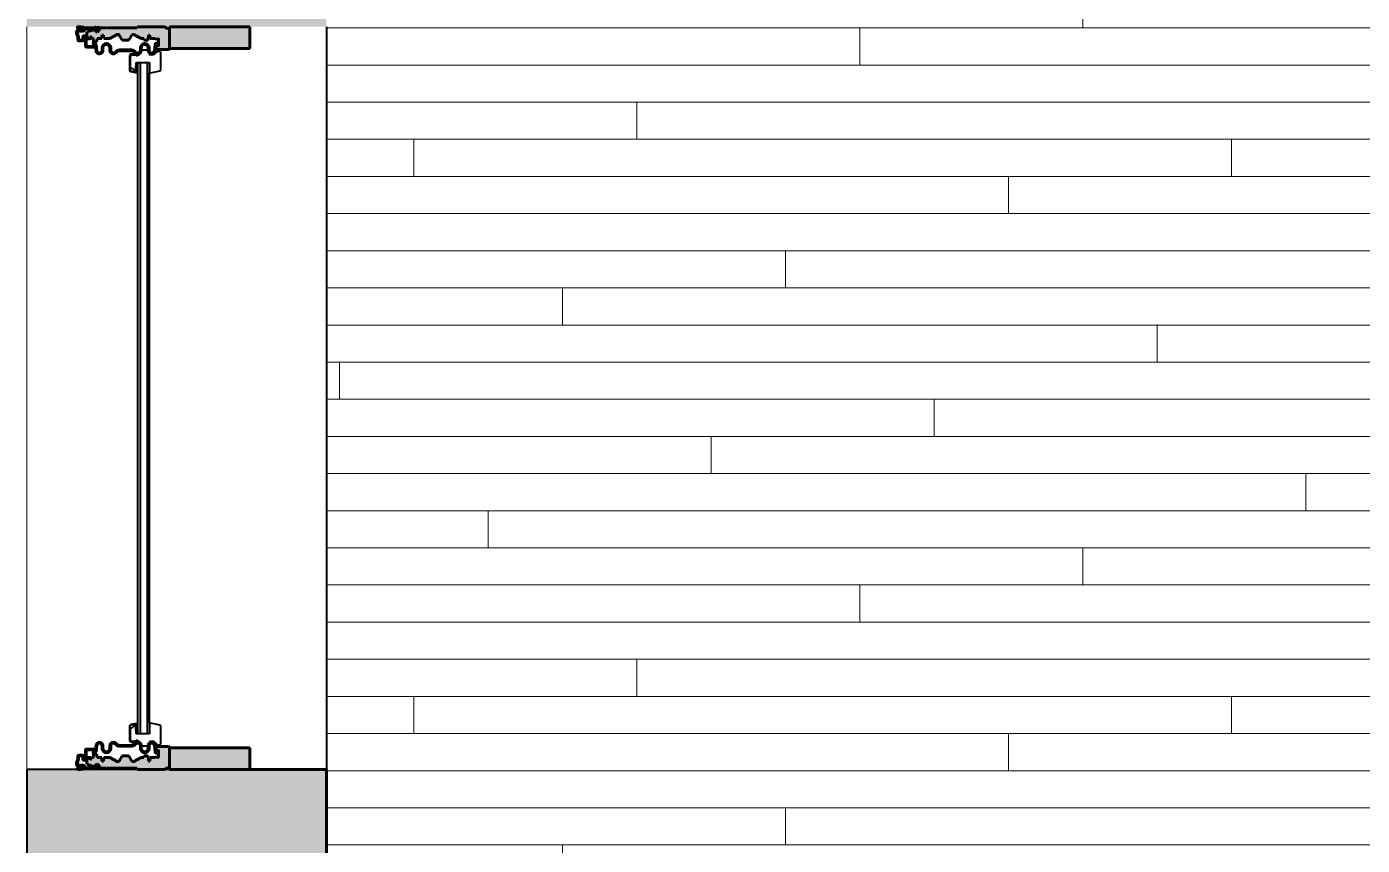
# Model space of a CAD drawing. Header units: inches. Extents: x 247 to 1312, y -3936 to 1080.
# Drawn here: x 247.2 to 319, y -3527.2 to -3483.1 of the extents above; entities that cross this region are included whole.
import ezdxf

# ---------------------------------------------------------------- set-up
doc = ezdxf.new("R2010")
doc.units = ezdxf.units.IN
doc.header["$MEASUREMENT"] = 0
for name, color, linetype, lineweight in [('A-FLOR-PATT', 8, 'Continuous', 40), ('A-GLAZ', 151, 'Continuous', 40), ('A-WALL', 113, 'Continuous', 18), ('A-WALL-PATT', 111, 'Continuous', 18), ('I-WALL', 2, 'Continuous', 40)]:
    doc.layers.add(name, color=color, linetype=linetype, lineweight=lineweight)

# ---------------------------------------------------------------- blocks, each defined once
blk = doc.blocks.new('Proline_Clad_Wood-Double-Hung_Vent_Unit - 40_ x 72-675762-UNIT 8')
at = {"layer": 'A-GLAZ'}
h = blk.add_hatch(color=135, dxfattribs=at)
h.paths.add_polyline_path([(-20, 3.095), (-19.931, 3.11), (-19.95, 3.273), (-20, 3.223)], flags=0)
h.paths.add_polyline_path([(-19.975, 3.064), (-19.975, 2.944), (-19.91, 2.96), (-19.91, 3.08)], flags=0)
h.paths.add_polyline_path([(-19.959, 2.121), (-19.85, 2.121), (-19.919, 2.16)], flags=0)
h.paths.add_polyline_path([(-19.944, 2.899), (-19.944, 2.351), (-19.904, 2.396), (-19.904, 2.858)], flags=0)
h.paths.add_polyline_path([(-19.803, 2.96), (-19.763, 2.96), (-19.763, 3.246), (-19.803, 3.252)], flags=0)
h.paths.add_polyline_path([(-19.742, 3.313), (-19.737, 3.273), (-19.644, 3.273), (-19.433, 3.211), (-19.299, 3.211), (-19.295, 3.251), (-19.428, 3.251), (-19.636, 3.313)], flags=0)
h.paths.add_polyline_path([(-19.517, 2.888), (-19.422, 2.942), (-19.29, 2.942), (-19.304, 2.982), (-19.422, 2.982)], flags=0)
h.paths.add_polyline_path([(-19.422, 2.833), (-19.323, 2.793), (-18.966, 2.793), (-18.955, 2.833)], flags=0)
h.paths.add_polyline_path([(-19.389, 2.576), (-19.349, 2.588), (-19.345, 2.775), (-19.385, 2.761)], flags=0)
h.paths.add_polyline_path([(-19.274, 3.012), (-19.234, 2.998), (-19.234, 3.19), (-19.274, 3.186)], flags=0)
h.paths.add_polyline_path([(-18.939, 2.766), (-18.939, 2.323), (-18.899, 2.323), (-18.899, 2.777)], flags=0)
h = blk.add_hatch(color=135, dxfattribs=at)
h.paths.add_polyline_path([(18.899, 2.777), (18.899, 2.323), (18.939, 2.323), (18.939, 2.766)], flags=0)
h.paths.add_polyline_path([(19.516, 2.888), (19.422, 2.982), (19.304, 2.982), (19.29, 2.942), (19.422, 2.942), (19.508, 2.893)], flags=0)
h.paths.add_polyline_path([(19.422, 2.833), (19.422, 2.793), (19.508, 2.883)], flags=0)
h.paths.add_polyline_path([(18.955, 2.833), (18.966, 2.793), (19.323, 2.793), (19.422, 2.833)], flags=0)
h.paths.add_polyline_path([(19.234, 2.998), (19.274, 3.012), (19.274, 3.186), (19.234, 3.19)], flags=0)
h.paths.add_polyline_path([(19.295, 3.251), (19.299, 3.211), (19.508, 3.232), (19.742, 3.313), (19.636, 3.313), (19.428, 3.251)], flags=0)
h.paths.add_polyline_path([(19.345, 2.775), (19.349, 2.588), (19.389, 2.576), (19.385, 2.761)], flags=0)
h.paths.add_polyline_path([(19.763, 3.246), (19.763, 2.96), (19.803, 2.96), (19.803, 3.252)], flags=0)
h.paths.add_polyline_path([(19.85, 2.121), (19.959, 2.121), (19.919, 2.16)], flags=0)
h.paths.add_polyline_path([(19.904, 2.858), (19.904, 2.396), (19.944, 2.351), (19.944, 2.899)], flags=0)
h.paths.add_polyline_path([(19.91, 3.08), (19.91, 2.96), (19.975, 2.944), (19.975, 3.064)], flags=0)
h.paths.add_polyline_path([(19.931, 3.11), (20, 3.095), (20, 3.223), (19.95, 3.273), (19.931, 3.197)], flags=0)
h = blk.add_hatch(color=135, dxfattribs=at)
h.paths.add_polyline_path([(-18.766, -0.984), (-18.791, -0.954), (-18.946, -0.954), (-18.966, -1.065)], flags=0)
h.paths.add_polyline_path([(-20, 0.033), (-20, -1.443), (-19.907, -1.536), (-19.884, -1.686), (-18.828, -1.686), (-18.766, -1.624), (-18.766, -0.984), (-18.996, -1.091), (-19.346, -1.08), (-19.353, -1.055), (-19.328, -0.921), (-19.359, -0.92), (-19.359, -0.64), (-19.547, -0.633), (-19.547, -0.545), (-19.266, -0.536), (-19.266, -0.309), (-19.359, -0.306), (-19.359, -0.153), (-19.587, 0.288), (-19.55, 0.335), (-19.266, 0.499), (-19.266, 0.867), (-19.587, 1.079), (-19.579, 1.138), (-19.359, 1.519), (-19.359, 1.856), (-19.547, 1.863), (-19.547, 1.951), (-19.359, 1.957), (-19.359, 2.215), (-19.182, 2.222), (-19.182, 2.401), (-19.342, 2.407), (-19.407, 2.524), (-19.448, 2.526), (-19.477, 2.58), (-19.391, 2.583), (-19.391, 2.767), (-19.714, 2.767), (-19.838, 2.383), (-19.711, 2.192), (-19.772, 2.108), (-19.895, 2.103), (-19.938, 2.027), (-19.938, 1.717), (-19.907, 1.686), (-19.938, 1.655), (-19.938, 0.069)], flags=0)
h = blk.add_hatch(color=135, dxfattribs=at)
h.paths.add_polyline_path([(-19.116, 2.409), (-19.076, 2.342), (-19.076, 2.478)], flags=0)
h.paths.add_polyline_path([(-19.116, -1.051), (-19.076, -1.071), (-19.076, -0.984)], flags=0)
h.paths.add_polyline_path([(-19.067, -0.236), (-19.067, -0.468), (-18.865, -0.584), (-18.719, -0.584), (-18.576, -0.719), (-18.703, -0.868), (-19.047, -0.907), (-19.048, -0.953), (-18.697, -0.913), (-18.531, -0.716), (-18.719, -0.539), (-18.861, -0.539), (-19.048, -0.352), (-18.861, -0.164), (-18.719, -0.164), (-18.54, -0.034), (-18.61, 0.176), (-18.677, 0.253), (-18.701, 0.353), (-18.677, 1.105), (-18.61, 1.183), (-18.54, 1.392), (-18.719, 1.523), (-18.861, 1.523), (-19.048, 1.71), (-18.861, 1.898), (-18.719, 1.898), (-18.531, 2.075), (-18.697, 2.271), (-19.048, 2.311), (-19.047, 2.266), (-18.703, 2.227), (-18.576, 2.077), (-18.719, 1.943), (-18.865, 1.943), (-19.067, 1.826), (-19.067, 1.594), (-18.865, 1.478), (-18.719, 1.478), (-18.583, 1.379), (-18.636, 1.219), (-18.717, 1.125), (-18.746, 1.005), (-18.717, 0.233), (-18.636, 0.139), (-18.583, -0.02), (-18.719, -0.119), (-18.865, -0.119)], flags=0)
h = blk.add_hatch(color=135, dxfattribs=at)
h.paths.add_polyline_path([(18.531, 2.075), (18.718, 1.898), (18.86, 1.898), (19.048, 1.71), (18.86, 1.523), (18.718, 1.523), (18.54, 1.392), (18.61, 1.183), (18.677, 1.105), (18.701, 1.005), (18.677, 0.253), (18.61, 0.176), (18.54, -0.034), (18.718, -0.164), (18.86, -0.164), (19.048, -0.352), (18.86, -0.539), (18.718, -0.539), (18.531, -0.716), (18.697, -0.913), (19.048, -0.953), (19.047, -0.907), (18.703, -0.868), (18.576, -0.719), (18.718, -0.584), (18.865, -0.584), (19.067, -0.468), (19.067, -0.236), (18.865, -0.119), (18.718, -0.119), (18.583, -0.02), (18.636, 0.139), (18.717, 0.233), (18.746, 0.353), (18.717, 1.125), (18.636, 1.219), (18.583, 1.379), (18.718, 1.478), (18.865, 1.478), (19.067, 1.594), (19.067, 1.826), (18.865, 1.943), (18.718, 1.943), (18.576, 2.077), (18.703, 2.227), (19.047, 2.266), (19.048, 2.311), (18.697, 2.271)], flags=0)
h.paths.add_polyline_path([(19.076, -0.984), (19.076, -1.071), (19.116, -1.051)], flags=0)
h.paths.add_polyline_path([(19.076, 2.478), (19.076, 2.342), (19.116, 2.409)], flags=0)
h = blk.add_hatch(color=135, dxfattribs=at)
h.paths.add_polyline_path([(18.766, -0.984), (18.966, -1.065), (18.946, -0.954), (18.791, -0.954)], flags=0)
h.paths.add_polyline_path([(18.766, -1.391), (18.766, -1.624), (18.828, -1.686), (19.884, -1.686), (19.907, -1.536), (20, -1.443), (20, 0.033), (19.938, 0.069), (19.938, 1.655), (19.907, 1.686), (19.938, 1.717), (19.938, 2.061), (19.895, 2.103), (19.772, 2.108), (19.711, 2.192), (19.773, 2.304), (19.838, 2.383), (19.714, 2.767), (19.391, 2.767), (19.391, 2.583), (19.477, 2.58), (19.448, 2.526), (19.407, 2.524), (19.342, 2.407), (19.182, 2.401), (19.182, 2.222), (19.359, 2.215), (19.359, 1.957), (19.546, 1.951), (19.546, 1.863), (19.359, 1.856), (19.359, 1.519), (19.587, 1.079), (19.508, 1.007), (19.266, 0.867), (19.266, 0.499), (19.587, 0.288), (19.579, 0.229), (19.359, -0.153), (19.359, -0.306), (19.266, -0.309), (19.266, -0.536), (19.546, -0.545), (19.546, -0.633), (19.359, -0.64), (19.359, -0.92), (19.328, -0.921), (19.346, -1.08), (19.322, -1.091), (18.976, -1.084), (18.766, -0.984)], flags=0)
for points in [[(-20, -6), (-18.828, -6), (-18.828, -1.686), (-20, -1.686)], [(18.828, -6), (20, -6), (20, -1.686), (18.828, -1.686)]]:
    blk.add_hatch(color=135, dxfattribs=at).paths.add_polyline_path(points, flags=0)
at = {"layer": 'A-GLAZ', "color": 10, "lineweight": 60}
for p, q in [((-20, 3.223), (-20, 3.095)), ((-20, 3.095), (-19.975, 3.064)), ((-19.975, 3.064), (-19.975, 2.944)), ((-19.944, 2.899), (-19.944, 2.351)), ((-19.9, 3.105), (-19.931, 3.197)), ((-19.931, 3.197), (-19.9, 3.192)), ((-19.91, 3.08), (-19.931, 3.11)), ((-19.931, 3.11), (-19.9, 3.105)), ((-19.91, 2.96), (-19.91, 3.08)), ((-19.9, 3.192), (-19.9, 3.223)), ((-19.834, 2.929), (-19.879, 2.929)), ((-19.873, 2.889), (-19.834, 2.889)), ((-19.803, 3.252), (-19.803, 2.96)), ((-19.763, 2.96), (-19.763, 3.246)), ((-19.636, 3.313), (-19.742, 3.313)), ((-19.737, 3.273), (-19.644, 3.273)), ((-19.644, 3.273), (-19.433, 3.211)), ((-19.428, 3.251), (-19.636, 3.313)), ((-19.433, 3.211), (-19.299, 3.211)), ((-19.295, 3.251), (-19.428, 3.251)), ((-19.304, 2.982), (-19.422, 2.982)), ((-19.422, 2.942), (-19.29, 2.942)), ((-19.274, 3.186), (-19.274, 3.012)), ((-19.234, 2.998), (-19.234, 3.19)), ((19.234, 3.19), (19.234, 2.998)), ((19.274, 3.012), (19.274, 3.186)), ((19.29, 2.942), (19.422, 2.942)), ((19.428, 3.251), (19.295, 3.251)), ((19.299, 3.211), (19.433, 3.211)), ((19.422, 2.982), (19.304, 2.982)), ((19.636, 3.313), (19.428, 3.251)), ((19.433, 3.211), (19.644, 3.273)), ((19.742, 3.313), (19.636, 3.313)), ((19.644, 3.273), (19.737, 3.273)), ((19.763, 3.246), (19.763, 2.96)), ((19.803, 2.96), (19.803, 3.252)), ((19.879, 2.929), (19.834, 2.929)), ((19.834, 2.889), (19.873, 2.889)), ((19.9, 3.223), (19.9, 3.192)), ((19.9, 3.192), (19.931, 3.197)), ((19.931, 3.197), (19.9, 3.105)), ((19.9, 3.105), (19.931, 3.11)), ((19.931, 3.11), (19.91, 3.08)), ((19.91, 3.08), (19.91, 2.96)), ((19.944, 2.351), (19.944, 2.899)), ((19.975, 3.064), (20, 3.095)), ((19.975, 2.944), (19.975, 3.064)), ((20, 3.095), (20, 3.223)), ((-19.843, 2.16), (-19.919, 2.16)), ((-19.904, 2.396), (-19.904, 2.858)), ((-19.872, 2.309), (-19.857, 2.282)), ((-19.831, 2.318), (-19.853, 2.357)), ((-19.801, 2.182), (-19.843, 2.16)), ((-19.714, 2.767), (-19.838, 2.383)), ((-19.838, 2.383), (-19.83, 2.322)), ((-19.781, 2.239), (-19.781, 2.208)), ((-19.711, 2.192), (-19.772, 2.108)), ((-19.741, 2.211), (-19.741, 2.242)), ((-19.74, 2.256), (-19.711, 2.192)), ((-19.391, 2.767), (-19.714, 2.767)), ((-19.477, 2.58), (-19.391, 2.583)), ((-19.448, 2.526), (-19.477, 2.58)), ((-19.389, 2.576), (-19.453, 2.576)), ((-19.453, 2.576), (-19.423, 2.536)), ((-19.407, 2.524), (-19.448, 2.526)), ((-18.955, 2.833), (-19.422, 2.833)), ((-19.342, 2.407), (-19.407, 2.524)), ((-19.391, 2.583), (-19.391, 2.767)), ((-19.385, 2.761), (-19.389, 2.576)), ((-19.359, 2.215), (-19.182, 2.222)), ((-19.359, 1.957), (-19.359, 2.215)), ((-19.349, 2.588), (-19.345, 2.775)), ((-19.182, 2.401), (-19.342, 2.407)), ((-19.323, 2.793), (-18.966, 2.793)), ((-19.182, 2.222), (-19.182, 2.401)), ((-19.076, 2.478), (-19.116, 2.409)), ((-19.116, 2.409), (-19.116, 2.343)), ((-19.076, 2.342), (-19.076, 2.478)), ((-18.697, 2.271), (-19.048, 2.311)), ((-19.047, 2.266), (-18.703, 2.227)), ((-18.939, 2.766), (-18.939, 2.323)), ((-18.899, 2.323), (-18.899, 2.777)), ((19.048, 2.311), (18.697, 2.271)), ((18.703, 2.227), (19.047, 2.266)), ((18.899, 2.777), (18.899, 2.323)), ((18.939, 2.323), (18.939, 2.766)), ((19.422, 2.833), (18.955, 2.833)), ((18.966, 2.793), (19.323, 2.793)), ((19.116, 2.409), (19.076, 2.478)), ((19.076, 2.478), (19.076, 2.342)), ((19.116, 2.343), (19.116, 2.409)), ((19.342, 2.407), (19.182, 2.401)), ((19.182, 2.401), (19.182, 2.222)), ((19.182, 2.222), (19.359, 2.215)), ((19.407, 2.524), (19.342, 2.407)), ((19.345, 2.775), (19.349, 2.588)), ((19.359, 2.215), (19.359, 1.957)), ((19.389, 2.576), (19.385, 2.761)), ((19.453, 2.576), (19.389, 2.576)), ((19.714, 2.767), (19.391, 2.767)), ((19.391, 2.767), (19.391, 2.583)), ((19.391, 2.583), (19.477, 2.58)), ((19.448, 2.526), (19.407, 2.524)), ((19.423, 2.536), (19.453, 2.576)), ((19.477, 2.58), (19.448, 2.526)), ((19.711, 2.192), (19.74, 2.256)), ((19.772, 2.108), (19.711, 2.192)), ((19.838, 2.383), (19.714, 2.767)), ((19.741, 2.242), (19.741, 2.211)), ((19.781, 2.208), (19.781, 2.239)), ((19.843, 2.16), (19.801, 2.182)), ((19.83, 2.322), (19.838, 2.383)), ((19.853, 2.357), (19.831, 2.318)), ((19.919, 2.16), (19.843, 2.16)), ((19.857, 2.282), (19.872, 2.309)), ((19.904, 2.858), (19.904, 2.396)), ((-19.959, 2.121), (-19.85, 2.121)), ((-19.895, 2.103), (-19.938, 2.061)), ((-19.938, 2.061), (-19.938, 1.717)), ((-19.938, 1.717), (-19.907, 1.686)), ((-19.907, 1.686), (-19.938, 1.655)), ((-19.938, 1.655), (-19.938, 0.069)), ((-19.772, 2.108), (-19.895, 2.103)), ((-19.819, 2.128), (-19.778, 2.148)), ((-19.579, 1.138), (-19.359, 1.519)), ((-19.547, 1.951), (-19.359, 1.957)), ((-19.547, 1.863), (-19.547, 1.951)), ((-19.359, 1.856), (-19.547, 1.863)), ((-19.359, 1.519), (-19.359, 1.856)), ((-18.719, 1.943), (-18.865, 1.943)), ((-18.865, 1.478), (-18.719, 1.478)), ((-18.861, 1.898), (-18.719, 1.898)), ((-18.719, 1.523), (-18.861, 1.523)), ((18.865, 1.943), (18.718, 1.943)), ((18.718, 1.898), (18.86, 1.898)), ((18.86, 1.523), (18.718, 1.523)), ((18.718, 1.478), (18.865, 1.478)), ((19.359, 1.957), (19.546, 1.951)), ((19.546, 1.863), (19.359, 1.856)), ((19.359, 1.856), (19.359, 1.519)), ((19.359, 1.519), (19.579, 1.138)), ((19.546, 1.951), (19.546, 1.863)), ((19.895, 2.103), (19.772, 2.108)), ((19.778, 2.148), (19.819, 2.128)), ((19.85, 2.121), (19.959, 2.121)), ((19.938, 2.061), (19.895, 2.103)), ((19.907, 1.686), (19.938, 1.717)), ((19.938, 1.655), (19.907, 1.686)), ((19.938, 1.717), (19.938, 2.061)), ((19.938, 0.069), (19.938, 1.655)), ((-19.266, 0.867), (-19.55, 1.032)), ((-19.266, 0.499), (-19.266, 0.867)), ((-18.746, 1.005), (-18.746, 0.353)), ((-18.701, 0.353), (-18.701, 1.005)), ((18.701, 1.005), (18.701, 0.353)), ((18.746, 0.353), (18.746, 1.005)), ((19.55, 1.032), (19.266, 0.867)), ((19.266, 0.867), (19.266, 0.499)), ((-19.938, 0.069), (-20, 0.033)), ((-20, 0.033), (-20, -1.443)), ((-19.359, -0.153), (-19.579, 0.229)), ((-19.55, 0.335), (-19.266, 0.499)), ((19.266, 0.499), (19.55, 0.335)), ((19.579, 0.229), (19.359, -0.153)), ((20, 0.033), (19.938, 0.069)), ((20, -1.443), (20, 0.033)), ((-19.547, -0.545), (-19.266, -0.536)), ((-19.547, -0.633), (-19.547, -0.545)), ((-19.359, -0.64), (-19.547, -0.633)), ((-19.359, -0.306), (-19.359, -0.153)), ((-19.266, -0.309), (-19.359, -0.306)), ((-19.359, -0.92), (-19.359, -0.64)), ((-19.266, -0.536), (-19.266, -0.309)), ((-18.719, -0.119), (-18.865, -0.119)), ((-18.865, -0.584), (-18.719, -0.584)), ((-18.861, -0.164), (-18.719, -0.164)), ((-18.719, -0.539), (-18.861, -0.539)), ((18.865, -0.119), (18.718, -0.119)), ((18.718, -0.164), (18.86, -0.164)), ((18.86, -0.539), (18.718, -0.539)), ((18.718, -0.584), (18.865, -0.584)), ((19.359, -0.306), (19.266, -0.309)), ((19.266, -0.309), (19.266, -0.536)), ((19.266, -0.536), (19.546, -0.545)), ((19.359, -0.153), (19.359, -0.306)), ((19.546, -0.633), (19.359, -0.64)), ((19.359, -0.64), (19.359, -0.92)), ((19.546, -0.545), (19.546, -0.633)), ((-19.328, -0.921), (-19.359, -0.92)), ((-19.353, -1.055), (-19.328, -0.921)), ((-18.996, -1.091), (-19.322, -1.091)), ((-19.116, -0.985), (-19.116, -1.051)), ((-19.116, -1.051), (-19.076, -1.071)), ((-19.076, -1.071), (-19.076, -0.984)), ((-19.048, -0.953), (-18.697, -0.913)), ((-18.703, -0.868), (-19.047, -0.907)), ((-18.946, -0.954), (-18.966, -1.065)), ((-18.791, -0.954), (-18.946, -0.954)), ((-18.766, -1.624), (-18.766, -0.984)), ((18.697, -0.913), (19.048, -0.953)), ((19.047, -0.907), (18.703, -0.868)), ((18.766, -0.984), (18.766, -1.624)), ((18.946, -0.954), (18.791, -0.954)), ((18.966, -1.065), (18.946, -0.954)), ((19.322, -1.091), (18.996, -1.091)), ((19.076, -0.984), (19.076, -1.071)), ((19.076, -1.071), (19.116, -1.051)), ((19.116, -1.051), (19.116, -0.985)), ((19.359, -0.92), (19.328, -0.921)), ((19.328, -0.921), (19.353, -1.055)), ((-20, -1.443), (-19.907, -1.536)), ((-20, -1.686), (-20, -6)), ((-18.828, -1.686), (-20, -1.686)), ((-19.907, -1.536), (-19.907, -1.663)), ((-19.907, -1.663), (-19.884, -1.686)), ((-19.884, -1.686), (-18.828, -1.686)), ((-18.828, -6), (-18.828, -1.686)), ((18.828, -1.686), (18.828, -6)), ((20, -1.686), (18.828, -1.686)), ((18.828, -1.686), (19.884, -1.686)), ((19.884, -1.686), (19.907, -1.663)), ((19.907, -1.536), (20, -1.443)), ((19.907, -1.663), (19.907, -1.536)), ((20, -6), (20, -1.686)), ((-20, -6), (-18.828, -6)), ((18.828, -6), (20, -6))]:
    blk.add_line(p, q, dxfattribs=at)
at = {"layer": 'A-GLAZ', "color": 250}
for p, q in [((-18.524, 0.372), (-18.537, 0.086)), ((-18.513, 0.085), (-18.501, 0.37)), ((-18.485, 0.115), (-18.487, 0.084)), ((-18.454, 0.11), (-18.485, 0.115)), ((-18.415, 0.428), (-18.468, 0.346)), ((-18.468, 0.346), (-18.468, 0.116)), ((-18.468, 0.116), (-18.422, 0.109)), ((-18.422, 0.04), (-18.468, 0.034)), ((-18.468, 0.034), (-18.468, -0.037)), ((-18.456, 0.079), (-18.454, 0.11)), ((-17.666, 0.46), (-18.436, 0.46)), ((-18.436, 0.437), (-17.666, 0.437)), ((-18.422, 0.109), (-18.422, 0.04)), ((-17.769, 0.428), (-18.415, 0.428)), ((-18.075, 0.113), (-17.699, 0.128)), ((-18.075, -0.611), (-18.075, 0.113)), ((-18.075, 0.024), (18.075, 0.024)), ((-17.769, 0.336), (-17.769, 0.428)), ((-17.691, 0.256), (-17.769, 0.336)), ((-17.655, 0.193), (-17.673, 0.229)), ((-17.581, 0.178), (-17.661, 0.113)), ((-17.641, 0.09), (-17.561, 0.153)), ((-17.607, 0.389), (-17.541, 0.077)), ((-17.518, 0.082), (-17.584, 0.394)), ((-17.561, 0.153), (-17.581, 0.178)), ((17.584, 0.394), (17.518, 0.082)), ((17.541, 0.077), (17.607, 0.389)), ((17.581, 0.178), (17.561, 0.153)), ((17.561, 0.153), (17.641, 0.09)), ((17.661, 0.113), (17.581, 0.178)), ((17.673, 0.229), (17.655, 0.193)), ((18.436, 0.46), (17.666, 0.46)), ((17.666, 0.437), (18.436, 0.437)), ((17.769, 0.336), (17.691, 0.256)), ((17.699, 0.128), (18.075, 0.113)), ((18.415, 0.428), (17.769, 0.428)), ((17.769, 0.428), (17.769, 0.336)), ((18.075, 0.113), (18.075, -0.611)), ((18.468, 0.346), (18.415, 0.428)), ((18.422, 0.109), (18.468, 0.116)), ((18.422, 0.04), (18.422, 0.109)), ((18.468, 0.034), (18.422, 0.04)), ((18.485, 0.115), (18.454, 0.11)), ((18.454, 0.11), (18.456, 0.079)), ((18.468, 0.116), (18.468, 0.346)), ((18.468, -0.037), (18.468, 0.034)), ((18.487, 0.084), (18.485, 0.115)), ((18.501, 0.37), (18.513, 0.085)), ((18.537, 0.086), (18.524, 0.372)), ((-18.728, -0.212), (-18.728, -0.491)), ((-18.544, -0.611), (-18.513, -0.611)), ((-18.482, -0.642), (-18.482, -0.837)), ((18.075, -0.101), (-18.075, -0.101)), ((18.075, -0.486), (-18.075, -0.486)), ((-17.513, -0.611), (-18.075, -0.611)), ((-17.622, -1.178), (-17.513, -0.666)), ((-17.513, -0.611), (17.513, -0.611)), ((-17.513, -0.666), (-17.513, -0.611)), ((18.075, -0.611), (17.513, -0.611)), ((17.513, -0.611), (17.513, -0.666)), ((17.513, -0.666), (17.622, -1.178)), ((18.482, -0.837), (18.482, -0.642)), ((18.513, -0.611), (18.544, -0.611)), ((18.728, -0.491), (18.728, -0.212)), ((-18.482, -0.837), (-18.672, -1.03)), ((-18.672, -1.03), (-18.672, -1.168)), ((-18.672, -1.168), (-18.625, -1.215)), ((-18.625, -1.215), (-17.668, -1.215)), ((17.668, -1.215), (18.625, -1.215)), ((18.672, -1.03), (18.482, -0.837)), ((18.625, -1.215), (18.672, -1.168)), ((18.672, -1.168), (18.672, -1.03))]:
    blk.add_line(p, q, dxfattribs=at)
at = {"layer": 'A-GLAZ', "color": 10, "lineweight": 60}
for centre, radius, start, end in [((-19.95, 3.223), 0.05, 360, 180), ((-19.928, 2.944), 0.0471, 180, 250), ((-19.879, 2.96), 0.031, 180, 270), ((-19.873, 2.858), 0.031, 90, 180), ((-19.834, 2.96), 0.031, 270, 360), ((-19.834, 2.96), 0.071, 270, 0), ((-19.742, 3.252), 0.061, 90, 180), ((-19.737, 3.246), 0.0265, 90, 180), ((-19.422, 2.888), 0.0945, 90, 270), ((-19.422, 2.888), 0.0545, 90, 270), ((-19.304, 3.012), 0.0298, 270, 0), ((-19.299, 3.186), 0.0242, 360, 90), ((-19.295, 3.19), 0.061, 360, 90), ((-19.29, 2.998), 0.056, 270, 0), ((19.295, 3.19), 0.061, 90, 180), ((19.29, 2.998), 0.056, 180, 270), ((19.299, 3.186), 0.0242, 90, 180), ((19.304, 3.012), 0.0298, 180, 270), ((19.422, 2.888), 0.0945, 270, 90), ((19.422, 2.888), 0.0545, 270, 90), ((19.737, 3.246), 0.0265, 360, 90), ((19.742, 3.252), 0.061, 360, 90), ((19.834, 2.96), 0.071, 180, 270), ((19.834, 2.96), 0.031, 180, 270), ((19.873, 2.858), 0.031, 0, 90), ((19.879, 2.96), 0.031, 270, 0), ((19.95, 3.223), 0.05, 0, 180), ((19.928, 2.944), 0.0471, 290, 360), ((-19.92, 2.301), 0.0557, 115.55003, 189.11098), ((-19.953, 2.296), 0.0227, 189.11098, 353.15041), ((-19.943, 2.145), 0.0287, 33.08468, 237.53171), ((-19.899, 2.294), 0.031, 30, 181.13069), ((-19.841, 2.425), 0.0698, 205.14541, 259.63981), ((-19.818, 2.335), 0.0653, 233.41136, 274.99548), ((-19.826, 2.232), 0.0855, 6.67555, 93.30187), ((-19.826, 2.233), 0.0887, 14.78817, 92.48416), ((-19.812, 2.239), 0.031, 0, 90), ((-19.813, 2.211), 0.0319, 292.47859, 353.52141), ((-19.808, 2.208), 0.0673, 296.56505, 1.906), ((-19.408, 2.594), 0.0599, 256.01102, 354.42066), ((-19.417, 2.762), 0.032, 358.9819, 98.16278), ((-19.323, 2.771), 0.0224, 90, 169.03825), ((-19.038, 2.343), 0.078, 180, 263.5665), ((-19.045, 2.342), 0.031, 180, 263.5665), ((-18.966, 2.766), 0.0271, 360, 90), ((-18.955, 2.777), 0.056, 0, 90), ((-18.919, 2.323), 0.0199, 180, 0), ((-18.719, 2.085), 0.188, 270, 83.5665), ((-18.719, 2.085), 0.143, 270, 83.5665), ((18.718, 2.085), 0.188, 96.4335, 270), ((18.718, 2.085), 0.143, 96.4335, 270), ((18.955, 2.777), 0.056, 90, 180), ((18.919, 2.323), 0.0199, 180, 0), ((18.966, 2.766), 0.0271, 90, 180), ((19.038, 2.343), 0.078, 276.4335, 360), ((19.045, 2.342), 0.031, 276.4335, 0), ((19.323, 2.771), 0.0224, 10.96175, 90), ((19.408, 2.594), 0.0599, 185.57934, 283.98898), ((19.417, 2.762), 0.032, 81.83722, 181.0181), ((19.826, 2.233), 0.0887, 87.51584, 165.21183), ((19.826, 2.232), 0.0855, 86.69813, 173.32445), ((19.808, 2.208), 0.0673, 178.094, 243.43495), ((19.812, 2.239), 0.031, 90, 180), ((19.813, 2.211), 0.0319, 186.47859, 247.52141), ((19.818, 2.335), 0.0653, 265.00452, 306.58864), ((19.841, 2.425), 0.0698, 280.36019, 334.85459), ((19.899, 2.294), 0.031, 358.86931, 150), ((19.943, 2.145), 0.0287, 302.46829, 146.91532), ((19.953, 2.296), 0.0227, 186.84959, 350.88902), ((19.92, 2.301), 0.0557, 350.88902, 64.44997), ((-19.85, 2.192), 0.071, 270, 296.56505), ((-18.865, 1.71), 0.232, 90, 270), ((-18.861, 1.71), 0.187, 90, 270), ((-18.719, 1.335), 0.188, 305.50432, 90), ((-18.719, 1.335), 0.143, 305.50432, 90), ((18.718, 1.335), 0.188, 90, 234.49568), ((18.718, 1.335), 0.143, 90, 234.49568), ((18.86, 1.71), 0.187, 270, 90), ((18.865, 1.71), 0.232, 270, 90), ((19.85, 2.192), 0.071, 243.43495, 270), ((-19.511, 1.099), 0.078, 150.0027, 240.0027), ((-18.483, 1.005), 0.263, 125.50432, 180), ((-18.483, 1.005), 0.218, 125.50432, 180), ((18.483, 1.005), 0.218, 0, 54.49568), ((18.483, 1.005), 0.263, 360, 54.49568), ((19.511, 1.099), 0.078, 299.9973, 29.9973), ((-19.511, 0.268), 0.078, 119.9973, 209.9973), ((-18.483, 0.353), 0.263, 180, 234.49567), ((-18.719, 0.023), 0.188, 270, 54.49567), ((-18.719, 0.023), 0.143, 270, 54.49567), ((-18.483, 0.353), 0.218, 180, 234.49567), ((18.718, 0.023), 0.188, 125.50433, 270), ((18.718, 0.023), 0.143, 125.50433, 270), ((18.483, 0.353), 0.218, 305.50433, 0), ((18.483, 0.353), 0.263, 305.50433, 360), ((19.511, 0.268), 0.078, 330.0027, 60.0027), ((-18.865, -0.352), 0.232, 90, 270), ((-18.861, -0.352), 0.187, 90, 270), ((-18.719, -0.727), 0.187, 276.4335, 90), ((-18.719, -0.727), 0.142, 276.4335, 90), ((18.718, -0.727), 0.187, 90, 263.5665), ((18.718, -0.727), 0.142, 90, 263.5665), ((18.86, -0.352), 0.187, 270, 90), ((18.865, -0.352), 0.232, 270, 90), ((-19.322, -1.06), 0.0308, 169.60706, 270.35589), ((-19.038, -0.985), 0.078, 96.4335, 180), ((-19.045, -0.984), 0.031, 96.4335, 180), ((-18.996, -1.06), 0.031, 270, 350), ((-18.8, -0.986), 0.0336, 3.46691, 74.5331), ((18.8, -0.986), 0.0336, 105.4669, 176.53309), ((18.996, -1.06), 0.031, 190, 270), ((19.038, -0.985), 0.078, 360, 83.5665), ((19.045, -0.984), 0.031, 360, 83.5665), ((19.322, -1.06), 0.0308, 269.64411, 10.39294), ((-18.828, -1.624), 0.062, 270, 360), ((18.828, -1.624), 0.062, 180, 270)]:
    blk.add_arc(centre, radius, start, end, dxfattribs=at)
at = {"layer": 'A-GLAZ', "color": 250}
for centre, radius, start, end in [((-18.496, 0.085), 0.0405, 177.48601, 352.32437), ((-18.436, 0.372), 0.0885, 90, 179.9343), ((-18.5, 0.084), 0.013, 176.82924, 356.89495), ((-18.435, 0.371), 0.0652, 90.07487, 181.59114), ((-17.697, 0.174), 0.0458, 266.99243, 25.26072), ((-17.763, 0.187), 0.1, 25.26072, 44.13989), ((-17.639, 0.085), 0.0361, 128.68497, 321.31503), ((-17.666, 0.377), 0.0835, 12, 90), ((-17.666, 0.377), 0.06, 12, 90), ((-17.624, 0.055), 0.0386, 18.16613, 115.87353), ((-17.564, 0.072), 0.0475, 191.65306, 12), ((-17.564, 0.072), 0.024, 192.15621, 12), ((17.564, 0.072), 0.0475, 168, 348.34694), ((17.564, 0.072), 0.024, 168, 347.84379), ((17.666, 0.377), 0.0835, 90, 168), ((17.624, 0.055), 0.0386, 64.12647, 161.83387), ((17.666, 0.377), 0.06, 90, 168), ((17.639, 0.085), 0.0361, 218.68497, 51.31503), ((17.697, 0.174), 0.0458, 154.73928, 273.00757), ((17.763, 0.187), 0.1, 135.86011, 154.73928), ((18.436, 0.372), 0.0885, 0.0657, 90), ((18.435, 0.371), 0.0652, 358.40886, 89.92513), ((18.496, 0.085), 0.0405, 187.67563, 2.51399), ((18.5, 0.084), 0.013, 183.10505, 3.17076), ((-18.705, -0.212), 0.0232, 90, 180), ((-18.698, -0.491), 0.0297, 180, 270), ((-18.705, -0.031), 0.158, 270, 338.35001), ((-18.733, -0.7), 0.183, 38.91179, 79.08821), ((-18.544, -0.556), 0.0551, 211.65688, 270), ((-18.5, -0.113), 0.0625, 99.26056, 158.35001), ((-18.513, -0.642), 0.031, 0, 90), ((-18.51, 0.02), 0.0706, 269.85106, 306.56326), ((18.51, 0.02), 0.0706, 233.43674, 270.14894), ((18.513, -0.642), 0.031, 90, 180), ((18.5, -0.113), 0.0625, 21.64999, 80.73944), ((18.544, -0.556), 0.0551, 270, 328.34312), ((18.705, -0.031), 0.158, 201.64999, 270), ((18.733, -0.7), 0.183, 100.91179, 141.08821), ((18.698, -0.491), 0.0297, 270, 0), ((18.705, -0.212), 0.0232, 0, 90), ((-17.668, -1.168), 0.047, 270.00007, 348), ((17.668, -1.168), 0.047, 192, 270)]:
    blk.add_arc(centre, radius, start, end, dxfattribs=at)

msp = doc.modelspace()

# ---------------------------------------------------------------- hatches: boundary and pattern name
at = {"layer": 'A-FLOR-PATT', "lineweight": 9}
h = msp.add_hatch(dxfattribs=at)
h.set_pattern_fill('FP_2', color=43, style=0, pattern_type=2)
h.set_pattern_definition([(0, (0, 0.8), (0, 2), []), (90, (0, 0.8), (-8, 8), [2, -28]), (90, (12, 4.8), (-8, 8), [2, -28])])
h.paths.add_polyline_path([(367.613, -3919.872), (440.775, -3919.872), (482.594, -3857.872), (557.62, -3857.872), (557.62, -3853.153), (556.37, -3853.153), (556.37, -3849.653), (559.995, -3849.653), (559.995, -3821.653), (556.37, -3821.653), (556.37, -3818.153), (557.62, -3818.153), (557.62, -3813.747), (553.87, -3813.747), (553.87, -3814.997), (550.37, -3814.997), (550.37, -3812.372), (550.12, -3812.372), (550.12, -3811.372), (550.37, -3811.372), (550.37, -3807.747), (553.87, -3807.747), (553.87, -3808.997), (571.995, -3808.997), (571.995, -3751.872), (513.745, -3751.872), (513.745, -3808.997), (518.87, -3808.997), (518.87, -3807.747), (522.37, -3807.747), (522.37, -3811.372), (522.62, -3811.372), (522.62, -3812.372), (522.37, -3812.372), (522.37, -3814.997), (518.87, -3814.997), (518.87, -3813.747), (508.995, -3813.747), (508.995, -3750.744), (507.159, -3750.744), (507.159, -3751.994), (503.659, -3751.994), (503.659, -3749.369), (503.409, -3749.369), (503.409, -3748.369), (503.659, -3748.369), (503.659, -3744.744), (507.159, -3744.744), (507.159, -3745.994), (508.995, -3745.994), (508.995, -3720.622), (507.745, -3720.622), (507.745, -3717.122), (511.37, -3717.122), (511.37, -3689.122), (507.745, -3689.122), (507.745, -3685.622), (508.995, -3685.622), (508.995, -3680.997), (523.745, -3680.997), (523.745, -3626.751), (526.245, -3626.751), (526.245, -3627.468), (526.62, -3627.468), (526.62, -3625.251), (529.62, -3625.251), (529.62, -3625.001), (530.62, -3625.001), (530.62, -3625.251), (533.87, -3625.251), (533.87, -3628.751), (532.62, -3628.751), (532.62, -3672.218), (649.245, -3672.218), (649.245, -3671.968), (589.245, -3671.968), (589.245, -3668.046), (536.409, -3668.046), (536.409, -3514.997), (532.62, -3514.997), (532.62, -3585.751), (533.87, -3585.751), (533.87, -3589.251), (530.62, -3589.251), (530.62, -3589.501), (529.62, -3589.501), (529.62, -3589.251), (526.62, -3589.251), (526.62, -3587.251), (526.245, -3587.251), (526.245, -3587.751), (523.745, -3587.751), (523.745, -3540.227), (496.974, -3540.227), (496.974, -3538.477), (523.745, -3538.477), (523.719, -3537.98), (523.647, -3538.052), (523.548, -3538.079), (496.974, -3538.079), (496.974, -3536.071), (496.893, -3536.045), (496.847, -3535.985), (496.772, -3535.976), (496.712, -3536.022), (496.699, -3536.071), (496.622, -3536.071), (496.596, -3537.98), (496.565, -3538.021), (496.426, -3538.079), (495.201, -3538.079), (495.03, -3537.98), (495.004, -3537.882), (495.004, -3537.055), (493.968, -3537.029), (493.949, -3537.01), (493.876, -3536.978), (493.824, -3536.858), (493.831, -3535.232), (493.928, -3535.144), (493.949, -3535.112), (495.004, -3535.086), (495.004, -3510.043), (495.224, -3509.824), (495.365, -3508.343), (495.471, -3508.182), (495.55, -3508.126), (495.737, -3508.079), (496.426, -3508.079), (496.596, -3508.177), (496.622, -3508.275), (496.622, -3510.086), (496.703, -3510.112), (496.749, -3510.172), (496.823, -3510.182), (496.883, -3510.136), (496.896, -3510.086), (496.974, -3510.086), (496.974, -3508.079), (523.548, -3508.079), (523.719, -3508.177), (523.745, -3508.275), (523.719, -3507.68), (496.974, -3507.68), (496.974, -3505.93), (499.745, -3505.93), (499.745, -3432.247), (473.495, -3432.247), (473.495, -3434.622), (472.245, -3435.622), (471.745, -3435.622), (470.308, -3437.06), (446.808, -3437.06), (445.37, -3435.622), (444.87, -3435.622), (443.62, -3434.622), (443.62, -3432.247), (403.745, -3432.247), (403.745, -3408.247), (315.62, -3408.247), (315.62, -3414.131), (263.294, -3466.457), (263.294, -3541.275), (313.77, -3591.751), (339.95, -3591.751), (339.95, -3571.563), (465.948, -3571.563), (465.948, -3591.751), (465.823, -3591.751), (465.823, -3615.626), (461.073, -3615.626), (461.073, -3596.501), (426.073, -3596.501), (426.073, -3680.501), (461.073, -3680.501), (461.073, -3675.626), (465.823, -3675.626), (465.823, -3689.376), (467.073, -3689.376), (467.073, -3692.876), (463.448, -3692.876), (463.448, -3693.126), (462.448, -3693.126), (462.448, -3692.876), (459.823, -3692.876), (459.823, -3689.376), (461.073, -3689.376), (461.073, -3685.251), (421.323, -3685.251), (421.323, -3596.501), (315.62, -3596.501), (315.62, -3710.872), (329.995, -3710.872), (329.995, -3733.744), (348.948, -3733.744), (348.948, -3740.494), (329.995, -3740.494), (329.995, -3764.994), (461.073, -3764.994), (461.073, -3740.494), (408.948, -3740.494), (408.948, -3733.744), (461.073, -3733.744), (461.073, -3728.376), (459.823, -3728.376), (459.823, -3724.876), (462.448, -3724.876), (462.448, -3724.626), (463.448, -3724.626), (463.448, -3724.876), (467.073, -3724.876), (467.073, -3728.376), (465.823, -3728.376), (465.823, -3745.994), (468.159, -3745.994), (468.159, -3744.744), (471.659, -3744.744), (471.659, -3748.369), (471.909, -3748.369), (471.909, -3749.369), (471.659, -3749.369), (471.659, -3751.994), (468.159, -3751.994), (468.159, -3750.744), (465.823, -3750.744), (465.823, -3769.744), (329.995, -3769.744), (329.995, -3787.872), (315.62, -3787.872), (315.62, -3857.872), (325.793, -3857.872), (366.757, -3918.602)], flags=0)
h.paths.add_polyline_path([(559.995, -3851.153), (559.995, -3850.403), (557.62, -3850.403), (557.62, -3851.153)], flags=0)
h.paths.add_polyline_path([(416.958, -3849.913), (357.958, -3849.913), (357.958, -3770.913), (417.958, -3770.913), (417.958, -3849.913), (417.824, -3849.913)], flags=0)
h.paths.add_polyline_path([(557.62, -3820.903), (559.995, -3820.903), (559.995, -3820.153), (557.62, -3820.153)], flags=0)
h.paths.add_polyline_path([(521.62, -3813.747), (521.62, -3808.997), (520.87, -3808.997), (520.87, -3813.747)], flags=0)
h.paths.add_polyline_path([(551.87, -3813.747), (551.87, -3808.997), (551.12, -3808.997), (551.12, -3813.747)], flags=0)
h.paths.add_polyline_path([(343.456, -3784.911), (343.457, -3771.911), (356.457, -3771.913), (356.457, -3784.911), (343.456, -3784.911)], flags=0)
h.paths.add_polyline_path([(419.46, -3784.911), (419.46, -3771.911), (432.46, -3771.913), (432.46, -3784.911), (419.46, -3784.911)], flags=0)
h.paths.add_polyline_path([(470.159, -3750.744), (470.909, -3750.744), (470.909, -3745.994), (470.159, -3745.994), (470.159, -3749.369)], flags=0)
h.paths.add_polyline_path([(504.409, -3750.744), (505.159, -3750.744), (505.159, -3745.994), (504.409, -3745.994), (504.409, -3749.369)], flags=0)
h.paths.add_polyline_path([(461.073, -3726.376), (465.823, -3726.376), (465.823, -3725.626), (461.073, -3725.626)], flags=0)
h.paths.add_polyline_path([(508.995, -3718.622), (511.37, -3718.622), (511.37, -3717.872), (508.995, -3717.872)], flags=0)
h.paths.add_polyline_path([(463.448, -3692.126), (465.823, -3692.126), (465.823, -3691.376), (461.073, -3691.376), (461.073, -3692.126), (462.448, -3692.126)], flags=0)
h.paths.add_polyline_path([(511.37, -3688.372), (511.37, -3687.622), (508.995, -3687.622), (508.995, -3688.372)], flags=0)
h.paths.add_polyline_path([(338.595, -3675.95), (337.595, -3675.95), (337.595, -3596.95), (397.595, -3596.95), (397.595, -3675.95), (348.948, -3675.95)], flags=0)
h.paths.add_polyline_path([(428.834, -3675.751), (428.834, -3646.751), (459.834, -3646.751), (459.834, -3675.751), (445.956, -3675.751)], flags=0)
h.paths.add_polyline_path([(527.87, -3626.751), (532.62, -3626.751), (532.62, -3626.001), (527.87, -3626.001)], flags=0)
h.paths.add_polyline_path([(453.573, -3622.198), (429.573, -3622.198), (429.573, -3598.198), (453.573, -3598.198), (453.573, -3615.626)], flags=0)
h.paths.add_polyline_path([(532.62, -3614.751), (519.63, -3607.251), (532.62, -3599.751), (532.62, -3604.941)], flags=0)
h.paths.add_polyline_path([(330.595, -3609.948), (323.093, -3609.948), (323.093, -3596.948), (336.093, -3596.948), (336.093, -3609.948)], flags=0)
h.paths.add_polyline_path([(399.097, -3609.948), (399.097, -3596.948), (412.097, -3596.948), (412.097, -3609.948)], flags=0)
h.paths.add_polyline_path([(529.62, -3588.501), (532.62, -3588.501), (532.62, -3587.751), (527.87, -3587.751), (527.87, -3588.501)], flags=0)
h.paths.add_polyline_path([(391.272, -3551.546), (365.405, -3551.545), (365.405, -3532.847), (401.991, -3532.847), (401.991, -3551.546)], flags=0)
h.paths.add_polyline_path([(320.605, -3551.546), (320.605, -3551.546), (320.605, -3492.098), (406.606, -3492.098), (406.606, -3522.097), (350.604, -3522.097), (350.604, -3551.545), (324.885, -3551.546)], flags=0)
h.paths.add_polyline_path([(533.745, -3506.122), (536.409, -3506.122), (536.409, -3408.247), (533.745, -3408.247), (533.745, -3502.997)], flags=0)
h.paths.add_polyline_path([(369.687, -3473.378), (369.687, -3471.354), (385.684, -3471.354), (385.667, -3473.378)], flags=0)
h.paths.add_polyline_path([(345.69, -3473.363), (345.687, -3471.339), (361.684, -3471.316), (361.665, -3473.34), (350.604, -3473.356)], flags=0)
h.paths.add_polyline_path([(385.667, -3470.128), (369.682, -3470.128), (369.682, -3465.374), (361.658, -3465.374), (361.665, -3470.09), (345.68, -3470.113), (345.666, -3465.374), (336.559, -3465.374), (336.559, -3457.618), (331.685, -3457.618), (331.685, -3441.633), (336.559, -3441.633), (336.587, -3433.808), (345.67, -3433.808), (345.674, -3429.113), (361.66, -3429.129), (361.68, -3433.808), (369.667, -3433.808), (369.671, -3429.128), (385.657, -3429.144), (385.677, -3433.808), (395.485, -3433.808), (395.485, -3441.619), (400.234, -3441.619), (400.234, -3457.604), (395.485, -3457.604), (395.485, -3465.374), (385.667, -3465.374)], flags=0)
h.paths.add_polyline_path([(328.435, -3457.635), (328.435, -3441.638), (330.459, -3441.638), (330.459, -3457.635)], flags=0)
h.paths.add_polyline_path([(401.46, -3457.621), (401.46, -3441.624), (403.484, -3441.624), (403.484, -3457.621)], flags=0)
h.paths.add_polyline_path([(448.62, -3436.06), (468.495, -3436.06), (469.214, -3435.867), (469.459, -3435.622), (447.657, -3435.622), (447.902, -3435.867)], flags=0)
h.paths.add_polyline_path([(385.675, -3427.918), (369.678, -3427.902), (369.68, -3425.878), (385.677, -3425.894)], flags=0)
h.paths.add_polyline_path([(361.678, -3427.903), (345.681, -3427.886), (345.683, -3425.863), (361.68, -3425.879)], flags=0)
h.paths.add_polyline_path([(523.745, -3398.247), (536.409, -3398.247), (536.409, -3388.685), (312.166, -3388.685), (315.62, -3392.139), (315.62, -3398.247), (500.641, -3398.247)], flags=0)
at = {"layer": 'A-WALL-PATT'}
h = msp.add_hatch(color=8, dxfattribs=at)
h.paths.add_polyline_path([(259.169, -3542.984), (259.169, -3523.13), (247.169, -3523.13), (247.169, -3530.984), (254.56, -3538.374)], flags=0)
h.paths.add_polyline_path([(247.169, -3483.13), (259.169, -3483.13), (259.169, -3447.778), (247.169, -3459.778), (247.169, -3476.998)], flags=0)
h = msp.add_hatch(color=8, dxfattribs=at)
h.paths.add_polyline_path([(263.294, -3547.109), (263.294, -3523.13), (259.169, -3523.13), (259.169, -3542.984)], flags=0)
h.paths.add_polyline_path([(263.294, -3483.13), (263.294, -3466.457), (259.169, -3470.582), (259.169, -3483.13)], flags=0)

# ---------------------------------------------------------------- linework, layer by layer
at = {"layer": 'A-WALL', "color": 8}
msp.add_line((247.169, -3523.13), (247.169, -3483.13), dxfattribs=at)
at = {"layer": 'A-WALL', "color": 250, "lineweight": 40}
for p, q in [((247.169, -3523.13), (247.169, -3547.954)), ((249.947, -3523.13), (247.169, -3523.13)), ((253.136, -3523.13), (250.074, -3523.13)), ((254.856, -3523.13), (254.612, -3523.13))]:
    msp.add_line(p, q, dxfattribs=at)
at = {"layer": 'I-WALL', "color": 250}
msp.add_line((263.294, -3483.13), (263.294, -3523.13), dxfattribs=at)
at = {"layer": 'I-WALL', "color": 10, "lineweight": 60}
for p, q in [((263.294, -3523.13), (259.169, -3523.13)), ((263.294, -3541.275), (263.294, -3523.13))]:
    msp.add_line(p, q, dxfattribs=at)

# ---------------------------------------------------------------- block references
at = {"layer": 'A-GLAZ', "color": 250, "rotation": 89.9999999999999}
msp.add_blockref('Proline_Clad_Wood-Double-Hung_Vent_Unit - 40_ x 72-675762-UNIT 8', (253.169, -3503.13), dxfattribs=at)

doc.saveas('drawing.dxf')
